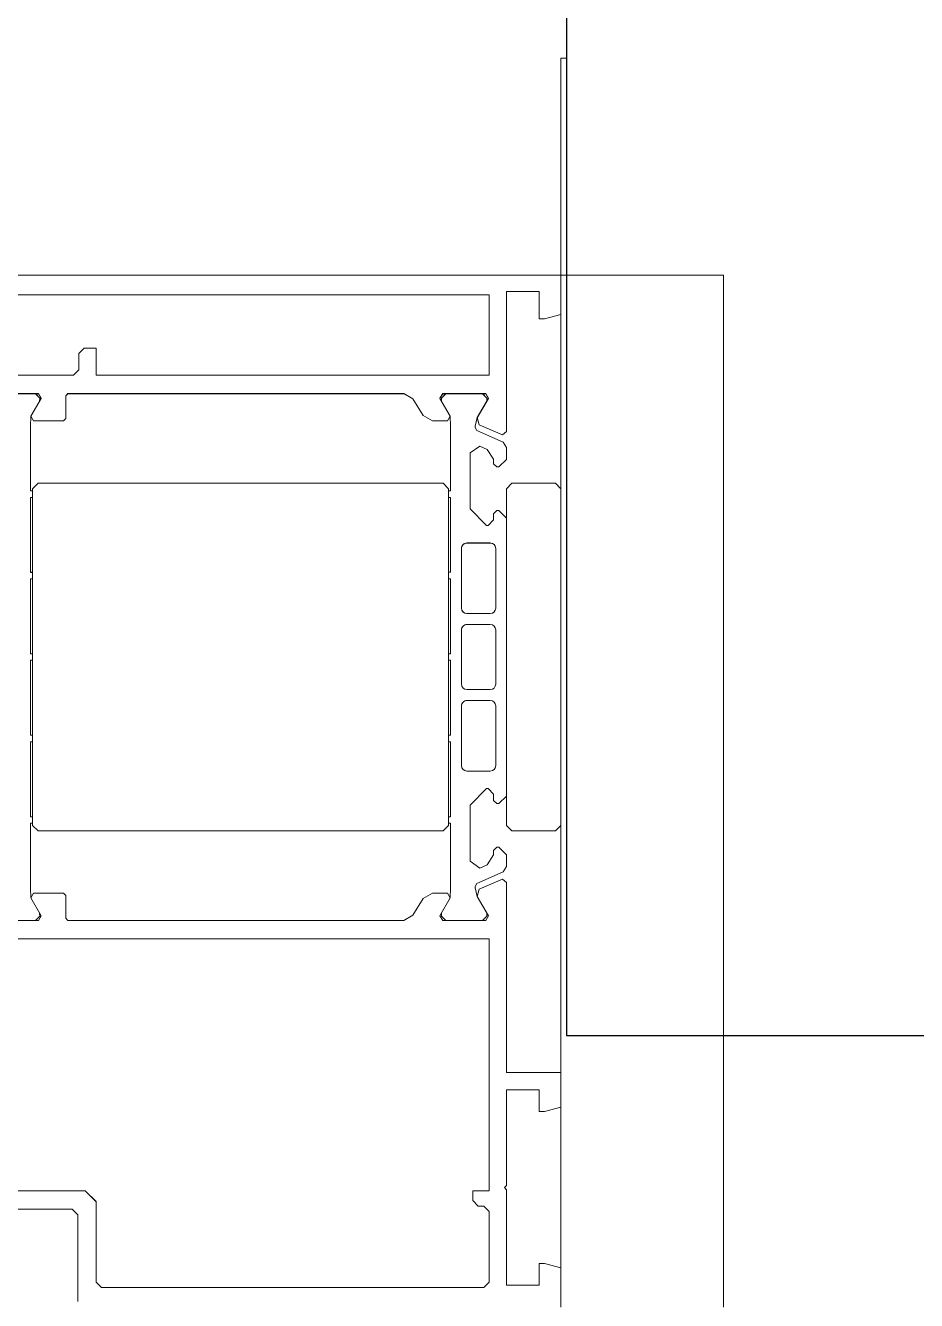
# Model space of a CAD drawing. Header units: metres. Extents: x 50 to 891, y -1294 to 247.
# Drawn here: x 295.171 to 295.582, y -1201.719 to -1201.132 of the extents above; entities that cross this region are included whole.
import ezdxf

# ---------------------------------------------------------------- set-up
doc = ezdxf.new("R2010")
doc.units = ezdxf.units.M
for name, color, linetype, lineweight in [('A-DOOR', 1, 'Continuous', 9), ('A-GLAZ-CWMG', 1, 'Continuous', 9), ('G-IMPT', 8, 'Continuous', 9)]:
    doc.layers.add(name, color=color, linetype=linetype, lineweight=lineweight)
doc.layers.add('ВИТРАЖИ', color=1, linetype='Continuous')
doc.layers.add('ПЛАН', color=8, linetype='Continuous')

# ---------------------------------------------------------------- blocks, each defined once
blk = doc.blocks.new('Прямоугольный импост - 50 x 150 мм-7388024--1В')
at = {"layer": 'A-GLAZ-CWMG', "lineweight": 25}
for p, q in [((-50, 75), (0, 75)), ((-50, -75), (-50, 75))]:
    blk.add_line(p, q, dxfattribs=at)
blk = doc.blocks.new('Aluprof_MB-104-Passive-AERO_E_Alu_Door-Sgl-Inward-Opening_ENG_R-00290rfa - ДНМО 24х11 п-V12--1В')
at = {"layer": 'A-DOOR'}
for p, q in [((-565, 100), (-565, 5)), ((-565, 75), (-565, 100)), ((-550, 5), (-550, 100)), ((-550, 100), (-550, 5)), ((-565, 5), (-550, 5))]:
    blk.add_line(p, q, dxfattribs=at)
at = {"layer": 'G-IMPT'}
for p, q in [((-541.35, 50.65), (-543.5, 50.65)), ((-544, 50.15), (-544, 44.65)), ((-540.85, 44.65), (-540.85, 50.15)), ((-543.5, 44.15), (-541.35, 44.15)), ((-544, 42.65), (-544, 37.65)), ((-541.35, 43.15), (-543.5, 43.15)), ((-540.85, 37.65), (-540.85, 42.65)), ((-543.5, 37.15), (-541.35, 37.15)), ((-544, 35.65), (-544, 30.15)), ((-541.35, 36.15), (-543.5, 36.15)), ((-540.85, 30.15), (-540.85, 35.65)), ((-543.5, 29.65), (-541.35, 29.65))]:
    blk.add_line(p, q, dxfattribs=at)
at = {"layer": 'G-IMPT', "flags": 128}
for points in [[(-495.5, 91), (-505, 91), (-505.5, 91.5), (-505.5, 99.5)], [(-550, 100), (-550, 96.4), (-548.5, 96), (-548, 96), (-548, 98), (-545, 98), (-545, 89.2), (-544.8, 89), (-545, 88.8), (-545, 80), (-548, 80), (-548, 82), (-548.5, 82), (-550, 81.6), (-550, 78.4), (-545, 78.4), (-545, 60.91), (-544.62, 60.6), (-542.47, 61.52), (-542.31, 62.19), (-543.33, 63.97), (-543.08, 64.4), (-539.12, 64.4), (-538.87, 63.97), (-539.81, 62.33), (-539.56, 61.9), (-538.19, 61.9), (-537.33, 62.38), (-536.38, 63.92), (-535.53, 64.4), (-504.6, 64.4), (-504.4, 64.2), (-504.4, 62.1), (-504.2, 61.9), (-501.44, 61.9), (-501.19, 62.33), (-502.13, 63.97), (-501.88, 64.4), (-497.92, 64.4)], [(-543.19, 63.72), (-543.2, 64), (-542.8, 64.4)], [(-539.4, 64.4), (-539, 64), (-539.01, 63.72)], [(-501.6, 64.4), (-502, 64), (-501.99, 63.72)], [(-539.81, 62.33), (-539.85, 61.41), (-539.85, 55.45), (-539.65, 55.45)], [(-501.19, 62.33), (-501.15, 61.41), (-501.15, 55.45), (-501.35, 55.45)], [(-545, 52.95), (-544.3, 53.65), (-544.1, 53.65), (-543.8, 53.35), (-543.8, 52.77), (-543.3, 52.25), (-543.15, 52.25), (-541.65, 53.79), (-541.65, 58.94), (-542.54, 59.58), (-543.21, 59.27), (-543.8, 58.37), (-543.8, 57.95), (-544.1, 57.65), (-544.3, 57.65), (-545, 58.35), (-545, 59.44), (-544.69, 59.94), (-542.28, 61.01), (-542.1, 61.29), (-542.1, 61.41), (-542.31, 62.19)], [(-539.65, 54.85), (-539.85, 54.85), (-539.85, 47.95), (-539.65, 47.95)], [(-501.35, 54.85), (-501.15, 54.85), (-501.15, 47.95), (-501.35, 47.95)], [(-539.65, 47.35), (-539.85, 47.35), (-539.85, 40.45), (-539.65, 40.45)], [(-501.35, 47.35), (-501.15, 47.35), (-501.15, 40.45), (-501.35, 40.45)], [(-539.65, 39.85), (-539.85, 39.85), (-539.85, 32.95), (-539.65, 32.95)], [(-501.35, 39.85), (-501.15, 39.85), (-501.15, 32.95), (-501.35, 32.95)], [(-539.65, 32.35), (-539.85, 32.35), (-539.85, 25.45), (-539.65, 25.45)], [(-501.35, 32.35), (-501.15, 32.35), (-501.15, 25.45), (-501.35, 25.45)], [(-542.31, 18.11), (-542.1, 18.89), (-542.1, 19.01), (-542.28, 19.29), (-544.69, 20.36), (-545, 20.86), (-545, 21.95), (-544.3, 22.65), (-544.1, 22.65), (-543.8, 22.35), (-543.8, 21.93), (-543.21, 21.03), (-542.54, 20.72), (-541.65, 21.36), (-541.65, 26.51), (-543.15, 28.05), (-543.3, 28.05), (-543.8, 27.53), (-543.8, 26.95), (-544.1, 26.65), (-544.3, 26.65), (-545, 27.35)], [(-539.65, 24.85), (-539.85, 24.85), (-539.85, 18.89), (-539.81, 17.97)], [(-501.35, 24.85), (-501.15, 24.85), (-501.15, 18.89), (-501.19, 17.97)], [(-497.92, 15.9), (-501.88, 15.9), (-502.13, 16.33), (-501.19, 17.97), (-501.44, 18.4), (-504.2, 18.4), (-504.4, 18.2), (-504.4, 16.1), (-504.6, 15.9), (-535.53, 15.9), (-536.38, 16.38), (-537.33, 17.92), (-538.19, 18.4), (-539.56, 18.4), (-539.81, 17.97), (-538.87, 16.33), (-539.12, 15.9), (-543.08, 15.9), (-543.33, 16.33), (-542.31, 18.11), (-542.47, 18.78), (-544.62, 19.7), (-545, 19.39), (-545, 6.5), (-548, 6.5), (-548, 9), (-548.5, 9), (-550, 8.6), (-550, 5), (-476, 5)], [(-542.8, 15.9), (-543.2, 16.3), (-543.19, 16.58)], [(-539.01, 16.58), (-539, 16.3), (-539.4, 15.9)], [(-501.99, 16.58), (-502, 16.3), (-501.6, 15.9)]]:
    blk.add_lwpolyline(points, dxfattribs=at)
for points in [[(-507.2, 97.7), (-507.2, 90.3), (-506.2, 89.3), (-497.8, 89.3), (-497.8, 66.1), (-543.4, 66.1), (-543.4, 89.3), (-541.9, 89.3), (-541.9, 90.2), (-542.4, 90.7), (-542.9, 90.7), (-543.4, 91.2), (-543.4, 97.7), (-542.9, 98.2), (-507.7, 98.2)], [(-549.5, 24.15), (-545.5, 24.15), (-545, 24.65), (-545, 55.65), (-545.5, 56.15), (-549.5, 56.15), (-550, 55.65), (-550, 24.65)], [(-501.85, 56.15), (-539.15, 56.15), (-539.65, 55.65), (-539.65, 24.65), (-539.15, 24.15), (-501.85, 24.15), (-501.35, 24.65), (-501.35, 55.65)], [(-498.1, 6.8), (-543.4, 6.8), (-543.4, 14.2), (-507.2, 14.2), (-507.2, 11.7), (-506.1, 11.7), (-505.6, 12.2), (-505.6, 13.7), (-505.1, 14.2), (-498.1, 14.2), (-497.6, 13.7), (-497.6, 7.3)]]:
    blk.add_lwpolyline(points, close=True, dxfattribs=at)
at = {"layer": 'G-IMPT'}
for centre, start, end in [((-543.5, 50.15), 90, 180), ((-541.35, 50.15), 0, 90), ((-543.5, 44.65), 180, 270), ((-541.35, 44.65), 270, 0), ((-543.5, 42.65), 90, 180), ((-541.35, 42.65), 0, 90), ((-543.5, 37.65), 180, 270), ((-541.35, 37.65), 270, 360), ((-543.5, 35.65), 90, 180), ((-541.35, 35.65), 360, 90), ((-543.5, 30.15), 180, 270), ((-541.35, 30.15), 270, 0)]:
    blk.add_arc(centre, 0.5, start, end, dxfattribs=at)
blk = doc.blocks.new('Прямоугольный импост - 50 x 150 мм-7388024--1Г')
at = {"layer": 'A-GLAZ-CWMG', "lineweight": 25}
for p, q in [((-50, 75), (0, 75)), ((-50, -75), (-50, 75))]:
    blk.add_line(p, q, dxfattribs=at)
blk = doc.blocks.new('Aluprof_MB-104-Passive-AERO_E_Alu_Door-Sgl-Inward-Opening_ENG_R-00290rfa - ДНМО 24х11 п-7406279--1Г')
at = {"layer": 'A-DOOR'}
for p, q in [((-565, 100), (-565, 5)), ((-565, 75), (-565, 100)), ((-550, 5), (-550, 100)), ((-550, 100), (-550, 5)), ((-565, 5), (-550, 5))]:
    blk.add_line(p, q, dxfattribs=at)
at = {"layer": 'G-IMPT'}
for p, q in [((-541.35, 50.65), (-543.5, 50.65)), ((-544, 50.15), (-544, 44.65)), ((-540.85, 44.65), (-540.85, 50.15)), ((-543.5, 44.15), (-541.35, 44.15)), ((-544, 42.65), (-544, 37.65)), ((-541.35, 43.15), (-543.5, 43.15)), ((-540.85, 37.65), (-540.85, 42.65)), ((-543.5, 37.15), (-541.35, 37.15)), ((-544, 35.65), (-544, 30.15)), ((-541.35, 36.15), (-543.5, 36.15)), ((-540.85, 30.15), (-540.85, 35.65)), ((-543.5, 29.65), (-541.35, 29.65))]:
    blk.add_line(p, q, dxfattribs=at)
at = {"layer": 'G-IMPT', "flags": 128}
for points in [[(-495.5, 91), (-505, 91), (-505.5, 91.5), (-505.5, 99.5)], [(-550, 100), (-550, 96.4), (-548.5, 96), (-548, 96), (-548, 98), (-545, 98), (-545, 89.2), (-544.8, 89), (-545, 88.8), (-545, 80), (-548, 80), (-548, 82), (-548.5, 82), (-550, 81.6), (-550, 78.4), (-545, 78.4), (-545, 60.91), (-544.62, 60.6), (-542.47, 61.52), (-542.31, 62.19), (-543.33, 63.97), (-543.08, 64.4), (-539.12, 64.4), (-538.87, 63.97), (-539.81, 62.33), (-539.56, 61.9), (-538.19, 61.9), (-537.33, 62.38), (-536.38, 63.92), (-535.53, 64.4), (-504.6, 64.4), (-504.4, 64.2), (-504.4, 62.1), (-504.2, 61.9), (-501.44, 61.9), (-501.19, 62.33), (-502.13, 63.97), (-501.88, 64.4), (-497.92, 64.4)], [(-543.19, 63.72), (-543.2, 64), (-542.8, 64.4)], [(-539.4, 64.4), (-539, 64), (-539.01, 63.72)], [(-501.6, 64.4), (-502, 64), (-501.99, 63.72)], [(-539.81, 62.33), (-539.85, 61.41), (-539.85, 55.45), (-539.65, 55.45)], [(-501.19, 62.33), (-501.15, 61.41), (-501.15, 55.45), (-501.35, 55.45)], [(-545, 52.95), (-544.3, 53.65), (-544.1, 53.65), (-543.8, 53.35), (-543.8, 52.77), (-543.3, 52.25), (-543.15, 52.25), (-541.65, 53.79), (-541.65, 58.94), (-542.54, 59.58), (-543.21, 59.27), (-543.8, 58.37), (-543.8, 57.95), (-544.1, 57.65), (-544.3, 57.65), (-545, 58.35), (-545, 59.44), (-544.69, 59.94), (-542.28, 61.01), (-542.1, 61.29), (-542.1, 61.41), (-542.31, 62.19)], [(-539.65, 54.85), (-539.85, 54.85), (-539.85, 47.95), (-539.65, 47.95)], [(-501.35, 54.85), (-501.15, 54.85), (-501.15, 47.95), (-501.35, 47.95)], [(-539.65, 47.35), (-539.85, 47.35), (-539.85, 40.45), (-539.65, 40.45)], [(-501.35, 47.35), (-501.15, 47.35), (-501.15, 40.45), (-501.35, 40.45)], [(-539.65, 39.85), (-539.85, 39.85), (-539.85, 32.95), (-539.65, 32.95)], [(-501.35, 39.85), (-501.15, 39.85), (-501.15, 32.95), (-501.35, 32.95)], [(-539.65, 32.35), (-539.85, 32.35), (-539.85, 25.45), (-539.65, 25.45)], [(-501.35, 32.35), (-501.15, 32.35), (-501.15, 25.45), (-501.35, 25.45)], [(-542.31, 18.11), (-542.1, 18.89), (-542.1, 19.01), (-542.28, 19.29), (-544.69, 20.36), (-545, 20.86), (-545, 21.95), (-544.3, 22.65), (-544.1, 22.65), (-543.8, 22.35), (-543.8, 21.93), (-543.21, 21.03), (-542.54, 20.72), (-541.65, 21.36), (-541.65, 26.51), (-543.15, 28.05), (-543.3, 28.05), (-543.8, 27.53), (-543.8, 26.95), (-544.1, 26.65), (-544.3, 26.65), (-545, 27.35)], [(-539.65, 24.85), (-539.85, 24.85), (-539.85, 18.89), (-539.81, 17.97)], [(-501.35, 24.85), (-501.15, 24.85), (-501.15, 18.89), (-501.19, 17.97)], [(-497.92, 15.9), (-501.88, 15.9), (-502.13, 16.33), (-501.19, 17.97), (-501.44, 18.4), (-504.2, 18.4), (-504.4, 18.2), (-504.4, 16.1), (-504.6, 15.9), (-535.53, 15.9), (-536.38, 16.38), (-537.33, 17.92), (-538.19, 18.4), (-539.56, 18.4), (-539.81, 17.97), (-538.87, 16.33), (-539.12, 15.9), (-543.08, 15.9), (-543.33, 16.33), (-542.31, 18.11), (-542.47, 18.78), (-544.62, 19.7), (-545, 19.39), (-545, 6.5), (-548, 6.5), (-548, 9), (-548.5, 9), (-550, 8.6), (-550, 5), (-476, 5)], [(-542.8, 15.9), (-543.2, 16.3), (-543.19, 16.58)], [(-539.01, 16.58), (-539, 16.3), (-539.4, 15.9)], [(-501.99, 16.58), (-502, 16.3), (-501.6, 15.9)]]:
    blk.add_lwpolyline(points, dxfattribs=at)
for points in [[(-507.2, 97.7), (-507.2, 90.3), (-506.2, 89.3), (-497.8, 89.3), (-497.8, 66.1), (-543.4, 66.1), (-543.4, 89.3), (-541.9, 89.3), (-541.9, 90.2), (-542.4, 90.7), (-542.9, 90.7), (-543.4, 91.2), (-543.4, 97.7), (-542.9, 98.2), (-507.7, 98.2)], [(-549.5, 24.15), (-545.5, 24.15), (-545, 24.65), (-545, 55.65), (-545.5, 56.15), (-549.5, 56.15), (-550, 55.65), (-550, 24.65)], [(-501.85, 56.15), (-539.15, 56.15), (-539.65, 55.65), (-539.65, 24.65), (-539.15, 24.15), (-501.85, 24.15), (-501.35, 24.65), (-501.35, 55.65)], [(-498.1, 6.8), (-543.4, 6.8), (-543.4, 14.2), (-507.2, 14.2), (-507.2, 11.7), (-506.1, 11.7), (-505.6, 12.2), (-505.6, 13.7), (-505.1, 14.2), (-498.1, 14.2), (-497.6, 13.7), (-497.6, 7.3)]]:
    blk.add_lwpolyline(points, close=True, dxfattribs=at)
at = {"layer": 'G-IMPT'}
for centre, start, end in [((-543.5, 50.15), 90, 180), ((-541.35, 50.15), 0, 90), ((-543.5, 44.65), 180, 270), ((-541.35, 44.65), 270, 0), ((-543.5, 42.65), 90, 180), ((-541.35, 42.65), 360, 90), ((-543.5, 37.65), 180, 270), ((-541.35, 37.65), 270, 0), ((-543.5, 35.65), 90, 180), ((-541.35, 35.65), 0, 90), ((-543.5, 30.15), 180, 270), ((-541.35, 30.15), 270, 360)]:
    blk.add_arc(centre, 0.5, start, end, dxfattribs=at)

msp = doc.modelspace()

# ---------------------------------------------------------------- linework, layer by layer
at = {"layer": 'ПЛАН', "color": 8, "lineweight": 13}
for p, q in [((295.4206, -1201.14736), (295.41796, -1201.14736)), ((295.41796, -1201.14736), (295.41796, -1201.24736)), ((295.4206, -1201.14737), (295.41796, -1201.14737)), ((295.41796, -1201.14737), (295.41796, -1201.24737)), ((295.4206, -1201.24736), (295.4206, -1201.14736)), ((295.4206, -1201.24737), (295.4206, -1201.14737)), ((295.41796, -1201.24736), (295.4206, -1201.24736)), ((295.41796, -1201.24737), (295.4206, -1201.24737))]:
    msp.add_line(p, q, dxfattribs=at)

# ---------------------------------------------------------------- block references
at = {"layer": 'ВИТРАЖИ', "color": 1, "lineweight": 70, "extrusion": (0, 0, -1), "xscale": 0.005, "yscale": 0.005, "zscale": 0.005}
for name, p, rotation in [('Прямоугольный импост - 50 x 150 мм-7388024--1Г', (-295.6706, -1201.22236), 180.0000000117777), ('Прямоугольный импост - 50 x 150 мм-7388024--1В', (-295.6706, -1201.22237), 179.9999884188508)]:
    msp.add_blockref(name, p, dxfattribs=dict(at, rotation=rotation))
at = {"layer": 'ПЛАН', "color": 8, "lineweight": 13, "xscale": 0.005, "yscale": 0.005, "zscale": 0.005}
for name, p, rotation in [('Aluprof_MB-104-Passive-AERO_E_Alu_Door-Sgl-Inward-Opening_ENG_R-00290rfa - ДНМО 24х11 п-7406279--1Г', (292.66796, -1201.22236), 179.9999999882222), ('Aluprof_MB-104-Passive-AERO_E_Alu_Door-Sgl-Inward-Opening_ENG_R-00290rfa - ДНМО 24х11 п-V12--1В', (292.66796, -1201.22237), 180.0000115811491)]:
    msp.add_blockref(name, p, dxfattribs=dict(at, rotation=rotation))

doc.saveas('drawing.dxf')
